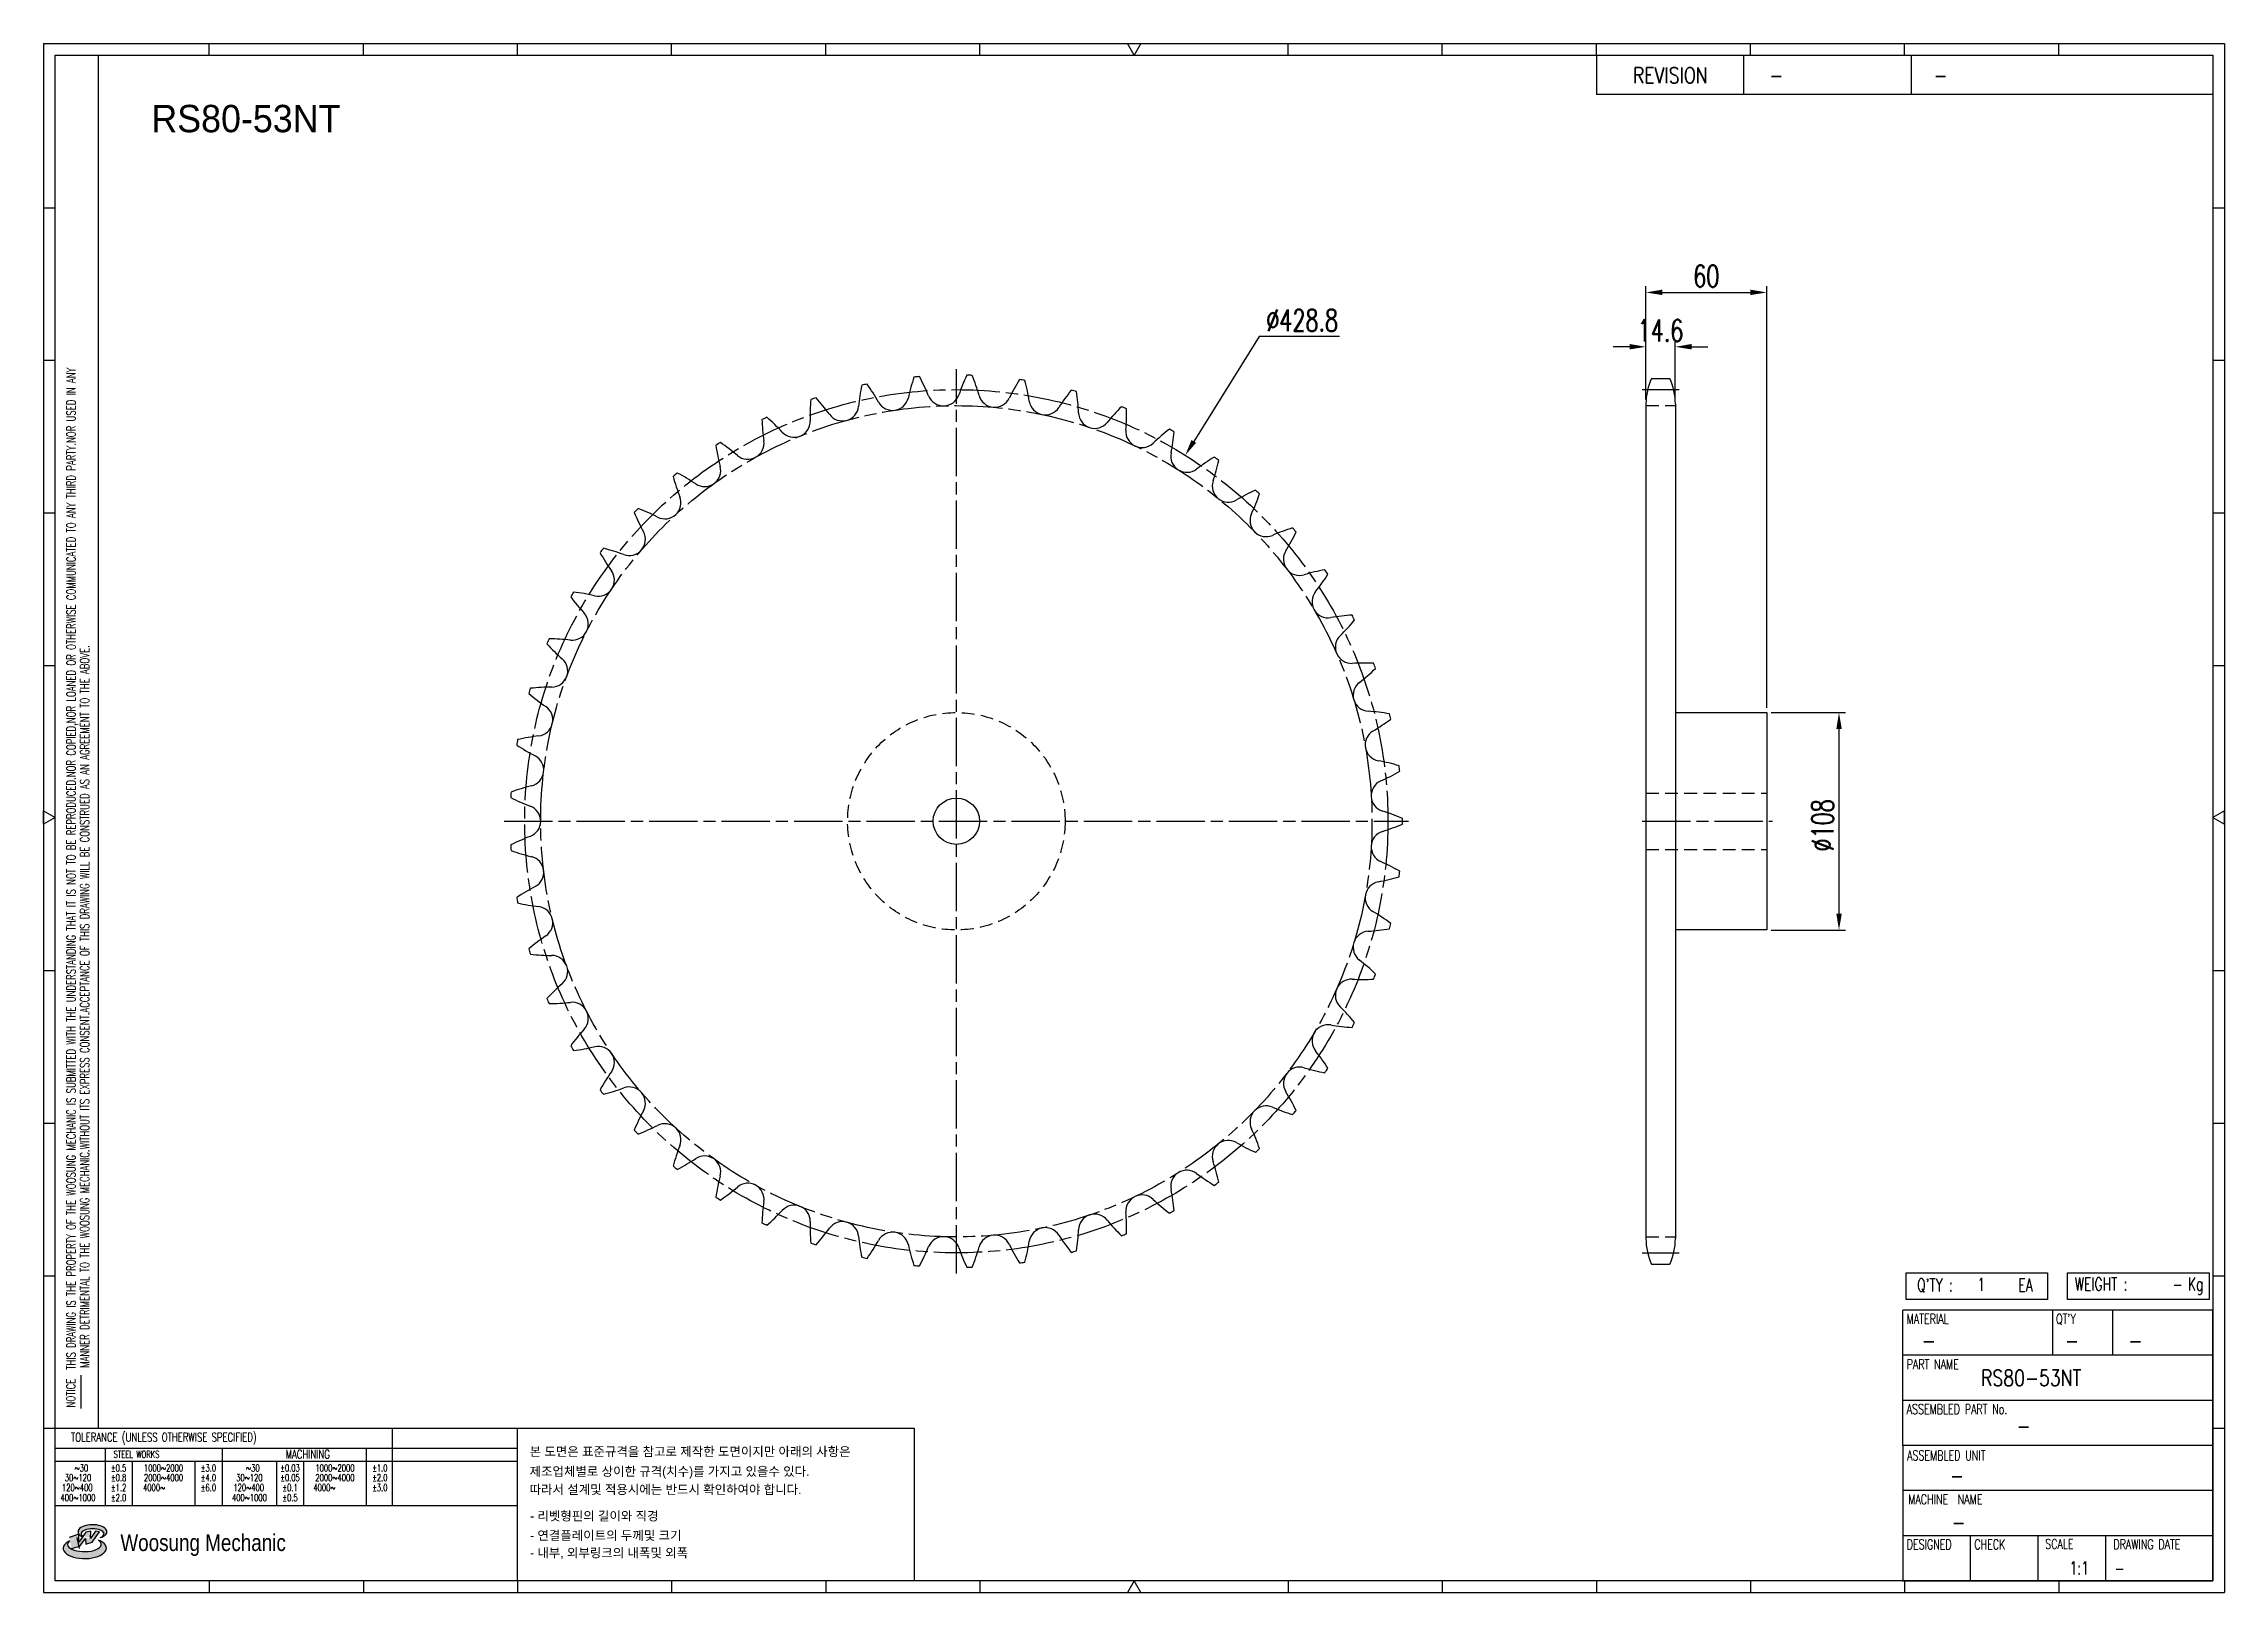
# Model space of a CAD drawing. Header units: millimetres. Extents: x 26814 to 27897, y 33 to 802.
import ezdxf
from ezdxf.enums import TextEntityAlignment as Align

# ---------------------------------------------------------------- set-up
doc = ezdxf.new("R2010")
doc.units = ezdxf.units.MM
for name, pattern in [('AM_ISO08W050', [18, 12, -1.5, 3, -1.5]), ('AM_ISO08W050x2', [9, 6, -0.75, 1.5, -0.75]), ('HIDDEN', [9.525, 6.35, -3.175])]:
    doc.linetypes.add(name, pattern=pattern)
doc.layers.get('Defpoints').update_dxf_attribs({"color": 80})
doc.layers.add('CL2', color=4, linetype='AM_ISO08W050', lineweight=25)
for name, color, linetype in [('HL', 2, 'HIDDEN'), ('LOGO', 7, 'Continuous'), ('S-DIM', 7, 'Continuous'), ('TITLE', 7, 'Continuous')]:
    doc.layers.add(name, color=color, linetype=linetype)
doc.styles.add('HAN', font='ROMANS.shx', dxfattribs={"width": 0.7, "bigfont": 'whgtxt.shx'})
doc.styles.add('HKD_ST2', font='romans.shx', dxfattribs={"width": 0.7, "height": 4, "bigfont": '@extfont2.shx'})
doc.styles.add('HSG', font='SIMPLEX.shx', dxfattribs={"width": 0.7, "bigfont": 'HSG.shx'})
doc.styles.add('MtXpl_', font='Gulim.ttf')
doc.styles.add('SLDTEXTSTYLE4', font='arial.ttf', dxfattribs={"width": 0.8})
doc.dimstyles.new('APP23', dxfattribs={"dimscale": 4.5, "dimtxt": 2.4, "dimasz": 1.8, "dimexe": 0.7, "dimexo": 0.5, "dimgap": 0.6, "dimtad": 1, "dimtoh": 1, "dimdec": 1, "dimrnd": 0.01, "dimzin": 9, "dimdsep": 46, "dimtxsty": 'HSG', "dimcen": 0, "dimclrd": 1, "dimclre": 1, "dimclrt": 256, "dimazin": 2, "dimtp": 1, "dimtm": 1, "dimtfac": 0.5, "dimtdec": 1, "dimtix": 1, "dimtofl": 0, "dimtmove": 0, "dimatfit": 3, "dimfxl": 0, "dimtvp": 1, "dimtolj": 2, "dimlwd": -1, "dimlwe": -1, "dimarcsym": 0})

# ---------------------------------------------------------------- blocks, each defined once
blk = doc.blocks.new('MASTER')
at = {"layer": 'LOGO'}
h = blk.add_hatch(color=10, dxfattribs=at)
h.paths.add_polyline_path([(1.544, 35.177), (1.554, 34.966), (1.779, 35.034), (2.054, 35.422), (1.908, 35.446), (1.728, 35.167), (1.741, 35.439), (1.547, 35.405), (1.292, 35.041), (1.295, 35.33), (0.943, 35.208), (1.03, 34.8), (1.336, 34.885)])
edge = h.paths.add_edge_path()
edge.add_ellipse((1.795, 35.421), major_axis=(-0.53, 0), ratio=0.487785, start_angle=122.36065, end_angle=403.39574)
edge.add_line((1.411, 35.244), (1.419, 35.261))
edge.add_ellipse((1.798, 35.344), major_axis=(-0.423, 0), ratio=0.444396, start_angle=131.58977, end_angle=386.19408, ccw=False)
edge = h.paths.add_edge_path()
edge.add_ellipse((1.512, 34.815), major_axis=(-0.793, 0), ratio=0.480113, start_angle=314.67633, end_angle=590.85213)
edge.add_ellipse((1.501, 34.958), major_axis=(-0.62, 0), ratio=0.43311, start_angle=331.7024, end_angle=574.42495, ccw=False)
at = {"color": 140}
for p, q in [((0, 90.118), (80.15, 90.118)), ((0, 90.118), (0, 33.191)), ((80.15, 90.118), (80.15, 33.191)), ((57.068, 89.693), (57.068, 88.246)), ((62.47, 89.693), (62.47, 88.246)), ((68.635, 89.693), (68.635, 88.246)), ((79.725, 88.246), (57.068, 88.246)), ((68.449, 43.961), (68.449, 44.936)), ((68.449, 44.936), (73.654, 44.936)), ((73.654, 44.936), (73.654, 43.961)), ((74.39, 43.961), (74.39, 44.936)), ((74.39, 44.936), (79.595, 44.936)), ((79.595, 44.936), (79.595, 43.961)), ((68.336, 38.59), (68.336, 43.563)), ((79.725, 43.563), (68.336, 43.563)), ((73.654, 43.961), (68.449, 43.961)), ((73.827, 43.563), (73.827, 41.905)), ((79.595, 43.961), (74.39, 43.961)), ((76.037, 43.563), (76.037, 41.905)), ((79.725, 38.59), (79.725, 43.563)), ((79.725, 41.905), (68.336, 41.905)), ((79.725, 40.248), (68.336, 40.248)), ((68.336, 38.59), (68.336, 33.616)), ((79.725, 38.59), (68.336, 38.59)), ((79.725, 33.616), (79.725, 38.59)), ((79.725, 36.932), (68.336, 36.932)), ((79.725, 35.274), (68.336, 35.274)), ((70.822, 33.616), (70.822, 35.274)), ((73.309, 33.616), (73.309, 35.274)), ((75.796, 33.616), (75.796, 35.274)), ((0, 33.191), (80.15, 33.191)), ((68.336, 33.616), (79.725, 33.616))]:
    blk.add_line(p, q, dxfattribs=at)
for p, q in [((6.089, 89.693), (6.089, 90.118)), ((11.753, 89.693), (11.753, 90.118)), ((17.418, 89.693), (17.418, 90.118)), ((23.082, 89.693), (23.082, 90.118)), ((28.746, 89.693), (28.746, 90.118)), ((34.411, 89.693), (34.411, 90.118)), ((45.739, 89.693), (45.739, 90.118)), ((51.404, 89.693), (51.404, 90.118)), ((57.068, 89.693), (57.068, 90.118)), ((62.732, 89.693), (62.732, 90.118)), ((68.397, 89.693), (68.397, 90.118)), ((74.061, 89.693), (74.061, 90.118)), ((0, 84.085), (0.425, 84.085)), ((79.725, 84.085), (80.15, 84.085)), ((0, 78.478), (0.425, 78.478)), ((79.725, 78.478), (80.15, 78.478)), ((0, 72.87), (0.425, 72.87)), ((79.725, 72.87), (80.15, 72.87)), ((0, 67.262), (0.425, 67.262)), ((79.725, 67.262), (80.15, 67.262)), ((0, 56.047), (0.425, 56.047)), ((79.725, 56.047), (80.15, 56.047)), ((0, 50.439), (0.425, 50.439)), ((79.725, 50.439), (80.15, 50.439)), ((0, 44.832), (0.425, 44.832)), ((79.725, 44.832), (80.15, 44.832)), ((1.377, 39.947), (1.377, 41.174)), ((0, 39.224), (0.425, 39.224)), ((79.725, 39.224), (80.15, 39.224)), ((6.089, 33.616), (6.089, 33.191)), ((11.753, 33.616), (11.753, 33.191)), ((17.418, 33.616), (17.418, 33.191)), ((23.082, 33.616), (23.082, 33.191)), ((28.746, 33.616), (28.746, 33.191)), ((34.411, 33.616), (34.411, 33.191)), ((45.739, 33.616), (45.739, 33.191)), ((51.404, 33.616), (51.404, 33.191)), ((57.068, 33.616), (57.068, 33.191)), ((62.732, 33.616), (62.732, 33.191)), ((68.397, 33.616), (68.397, 33.191)), ((74.061, 33.616), (74.061, 33.191))]:
    blk.add_line(p, q)
at = {"color": 2}
for p, q in [((2.017, 39.224), (2.017, 89.693)), ((0.425, 39.224), (17.418, 39.224)), ((0.425, 38.487), (17.418, 38.487)), ((2.257, 38.487), (2.257, 36.382)), ((6.557, 38.5), (6.557, 36.382)), ((11.857, 38.487), (11.857, 36.382)), ((12.816, 39.224), (12.816, 36.382)), ((17.418, 33.616), (17.418, 39.224)), ((0.425, 38.012), (17.418, 38.012)), ((3.257, 38.012), (3.257, 36.382)), ((5.557, 38.012), (5.557, 36.382)), ((8.557, 38.012), (8.557, 36.382)), ((9.557, 38.026), (9.557, 36.382)), ((0.425, 36.382), (17.418, 36.382))]:
    blk.add_line(p, q, dxfattribs=at)
for points in [[(40.075, 89.693), (39.83, 90.118), (40.32, 90.118)], [(0.425, 61.679), (0, 61.433), (0, 61.924)], [(79.725, 61.679), (80.15, 61.433), (80.15, 61.924)], [(40.075, 33.616), (39.83, 33.191), (40.32, 33.191)]]:
    blk.add_lwpolyline(points, close=True)
at = {"color": 140}
blk.add_lwpolyline([(0.425, 89.693), (79.725, 89.693), (79.725, 33.616), (0.425, 33.616)], close=True, dxfattribs=at)
at = {"layer": 'LOGO'}
for p, q in [((1.295, 35.33), (0.943, 35.208)), ((1.547, 35.405), (1.292, 35.041)), ((1.292, 35.041), (1.295, 35.33)), ((1.741, 35.439), (1.547, 35.405)), ((1.908, 35.446), (1.728, 35.167)), ((1.728, 35.167), (1.741, 35.439)), ((1.779, 35.034), (2.054, 35.422)), ((2.054, 35.422), (1.908, 35.446)), ((1.03, 34.8), (1.336, 34.885)), ((1.224, 35.208), (1.311, 34.8)), ((1.224, 35.208), (1.224, 35.208)), ((1.336, 34.885), (1.544, 35.177)), ((1.419, 35.261), (1.411, 35.244)), ((1.544, 35.177), (1.554, 34.966)), ((1.554, 34.966), (1.779, 35.034))]:
    blk.add_line(p, q, dxfattribs=at)
for centre, major_axis, ratio, start_param, end_param in [((1.795, 35.421), (-0.53, 0), 0.487785, 2.135596, 7.040584), ((1.798, 35.344), (-0.423, 0), 0.444396, 2.296675, 6.740358), ((1.512, 34.815), (-0.793, 0), 0.480113, 5.492138, 10.312315), ((1.501, 34.958), (-0.62, 0), 0.43311, 5.789299, 10.025607)]:
    blk.add_ellipse(centre, major_axis=major_axis, ratio=ratio, start_param=start_param, end_param=end_param, dxfattribs=at)
for s, height, style, width, p in [('REVISION', 0.5806, 'HAN', 0.8, (58.415, 88.664)), ('-', 0.581, 'HAN', 0.8, (63.426, 88.664)), ('-', 0.581, 'HAN', 0.8, (69.468, 88.664)), ("Q'TY : ", 0.4746, 'HKD_ST2', 0.7, (68.857, 44.253)), ('1', 0.475, 'HKD_ST2', 0.7, (71.071, 44.275)), ('EA', 0.4746, 'HKD_ST2', 0.7, (72.578, 44.253)), ('WEIGHT : ', 0.4746, 'HKD_ST2', 0.7, (74.65, 44.286)), ('Kg', 0.4746, 'HKD_ST2', 0.7, (78.807, 44.286)), ('-', 0.581, 'HAN', 0.8, (69.029, 42.157)), ('-', 0.581, 'HAN', 0.8, (74.289, 42.157)), ('-', 0.581, 'HAN', 0.8, (76.623, 42.157)), ('-', 0.581, 'HAN', 0.8, (72.515, 39.013)), ('-', 0.581, 'HAN', 0.8, (70.067, 37.189)), ('-', 0.581, 'HAN', 0.8, (70.126, 35.48)), ('1:1', 0.4746, 'HKD_ST2', 0.7, (74.458, 33.848)), ('-', 0.475, 'HKD_ST2', 0.7, (76.112, 33.837))]:
    blk.add_text(s, height=height, dxfattribs=dict(style=style, width=width)).set_placement(p)
at = {"color": 6, "style": 'HKD_ST2', "width": 0.7}
for s, p in [(' THIS DRAWING IS THE PROPERTY OF THE WOOSUNG MECHANIC IS SUBMITTED WITH THE UNDERSTANDING THAT IT IS NOT TO BE REPRODUCED.NOR COPIED,NOR LOANED OR OTHERWISE COMMUNICATED TO ANY THIRD PARTY.NOR USED IN ANY', (1.173, 41.217)), ('MANNER DETRIMENTAL TO THE WOOSUNG MECHANIC.WITHOUT ITS EXPRESS CONSENT.ACCEPTANCE OF THIS DRAWING WILL BE CONSTRUED AS AN AGREEMENT TO THE ABOVE.', (1.672, 41.447))]:
    blk.add_text(s, height=0.326266, rotation=90, dxfattribs=at).set_placement(p)
at = {"style": 'HKD_ST2', "width": 0.7}
blk.add_text('-', height=0.475, dxfattribs=at).set_placement((78.613, 44.286), align=Align.RIGHT)
at = {"color": 254, "style": 'HKD_ST2', "width": 0.7}
for s, height, p in [('MATERIAL', 0.3651, (68.474, 43.425)), ("QT'Y", 0.3651, (73.965, 43.425)), ('PART NAME', 0.3651, (68.474, 41.756)), ('ASSEMBLED PART No.', 0.36511, (68.474, 40.109)), ('ASSEMBLED UNIT', 0.36511, (68.49, 38.408)), ('MACHINE  NAME', 0.36511, (68.532, 36.794)), ('DESIGNED', 0.3651, (68.474, 35.136)), ('CHECK', 0.3651, (70.961, 35.136)), ('SCALE', 0.3651, (73.566, 35.153)), ('DRAWING DATE', 0.36511, (76.071, 35.141))]:
    blk.add_text(s, height=height, dxfattribs=at).set_placement(p, align=Align.TOP_LEFT)
at = {"style": 'HKD_ST2', "width": 0.7}
blk.add_text('NOTICE', height=0.3263, rotation=90, dxfattribs=at).set_placement((1.163, 39.988))
blk.add_text('TOLERANCE (UNLESS OTHERWISE SPECIFIED)', height=0.32627, dxfattribs=at).set_placement((4.417, 38.896), align=Align.MIDDLE_CENTER)
at = {"color": 4, "style": 'HKD_ST2', "width": 0.7}
for s, height, p in [('%%12630', 0.261, (1.389, 37.762)), ('1000%%1262000', 0.26101, (4.407, 37.762)), ('%%12630', 0.261, (7.689, 37.762)), ('1000%%1262000', 0.26101, (10.707, 37.762)), ('120%%126400', 0.26101, (1.237, 37.045)), ('30%%126120', 0.261, (1.263, 37.411)), ('4000%%126', 0.261, (4.061, 37.045)), ('2000%%1264000', 0.26101, (4.407, 37.411)), ('120%%126400', 0.26101, (7.537, 37.045)), ('30%%126120', 0.261, (7.563, 37.411)), ('4000%%126', 0.261, (10.321, 37.045)), ('2000%%1264000', 0.26101, (10.707, 37.411)), ('400%%1261000', 0.26101, (1.263, 36.67)), ('400%%1261000', 0.26101, (7.563, 36.67))]:
    blk.add_text(s, height=height, dxfattribs=at).set_placement(p, align=Align.MIDDLE_CENTER)
for s, height, p in [('%%P0.5', 0.261, (2.757, 37.762)), ('STEEL WORKS', 0.26101, (3.416, 38.268)), ('%%P3.0', 0.261, (6.057, 37.762)), ('%%P0.03', 0.261, (9.057, 37.762)), ('MACHINING', 0.3263, (9.707, 38.27)), ('%%P1.0', 0.261, (12.357, 37.762)), ('%%P0.8', 0.261, (2.757, 37.411)), ('%%P1.2', 0.261, (2.757, 37.045)), ('%%P4.0', 0.261, (6.057, 37.411)), ('%%P6.0', 0.261, (6.057, 37.045)), ('%%P0.05', 0.261, (9.057, 37.411)), ('%%P0.1', 0.261, (9.057, 37.045)), ('%%P2.0', 0.261, (12.357, 37.411)), ('%%P3.0', 0.261, (12.357, 37.045)), ('%%P2.0', 0.261, (2.757, 36.67)), ('%%P0.5', 0.261, (9.057, 36.67))]:
    blk.add_text(s, height=height, dxfattribs=at).set_placement(p, align=Align.MIDDLE)
at = {"color": 1, "style": 'SLDTEXTSTYLE4', "width": 0.8}
blk.add_text('Woosung Mechanic', height=0.61957, dxfattribs=at).set_placement((2.822, 34.711))
blk = doc.blocks.new('*D2')
at = {"layer": 'Defpoints', "color": 0, "transparency": 16777216}
for p in [(27624.6, 651.3), (27610, 622.9), (27624.6, 622.9)]:
    blk.add_point(p, dxfattribs=at)
at = {"layer": 'S-DIM', "color": 1, "transparency": 16777216}
for p, q in [((27601.9, 651.3), (27593.8, 651.3)), ((27610, 625.2), (27610, 654.5)), ((27624.6, 625.2), (27624.6, 654.5)), ((27632.7, 651.3), (27640.8, 651.3))]:
    blk.add_line(p, q, dxfattribs=at)
for points in [[(27601.9, 652.7), (27601.9, 650), (27610, 651.3)], [(27632.7, 652.7), (27632.7, 650), (27624.6, 651.3)]]:
    blk.add_solid(points, dxfattribs=at)
at = {"layer": 'S-DIM', "transparency": 16777216, "insert": (27617.3, 659.4), "char_height": 10.8, "attachment_point": 5, "style": 'HSG'}
blk.add_mtext('\\A2;14.6', dxfattribs=at)
blk = doc.blocks.new('*D3')
at = {"layer": 'Defpoints', "color": 0, "transparency": 16777216}
for p in [(27670, 678.3), (27610, 622.9), (27670, 469.6)]:
    blk.add_point(p, dxfattribs=at)
at = {"layer": 'S-DIM', "color": 1, "transparency": 16777216}
for p, q in [((27610, 625.2), (27610, 681.5)), ((27618.1, 678.3), (27661.9, 678.3)), ((27670, 471.9), (27670, 681.5))]:
    blk.add_line(p, q, dxfattribs=at)
for points in [[(27618.1, 679.7), (27618.1, 677), (27610, 678.3)], [(27661.9, 679.7), (27661.9, 677), (27670, 678.3)]]:
    blk.add_solid(points, dxfattribs=at)
at = {"layer": 'S-DIM', "transparency": 16777216, "insert": (27640, 686.4), "char_height": 10.8, "attachment_point": 5, "style": 'HSG'}
blk.add_mtext('\\A2;60', dxfattribs=at)
blk = doc.blocks.new('*D4')
at = {"layer": 'Defpoints', "color": 0, "transparency": 16777216}
for p in [(27381.2, 597.4), (27153.9, 233.9)]:
    blk.add_point(p, dxfattribs=at)
at = {"layer": 'S-DIM', "color": 1, "transparency": 16777216}
for p, q in [((27418, 656.4), (27385.5, 604.3)), ((27457.8, 656.4), (27418, 656.4))]:
    blk.add_line(p, q, dxfattribs=at)
blk.add_solid([(27384.3, 605), (27386.6, 603.6), (27381.2, 597.4)], dxfattribs=at)
at = {"layer": 'S-DIM', "transparency": 16777216, "insert": (27439.3, 664.5), "char_height": 10.8, "attachment_point": 5, "style": 'HSG'}
blk.add_mtext('\\A2;∅428.8', dxfattribs=at)
blk = doc.blocks.new('*D5')
at = {"layer": 'Defpoints', "color": 0, "transparency": 16777216}
for p in [(27670, 469.6), (27670, 361.6), (27705.9, 361.6)]:
    blk.add_point(p, dxfattribs=at)
at = {"layer": 'S-DIM', "color": 1, "transparency": 16777216}
for p, q in [((27672.3, 469.6), (27709.1, 469.6)), ((27705.9, 461.5), (27705.9, 369.7)), ((27672.3, 361.6), (27709.1, 361.6))]:
    blk.add_line(p, q, dxfattribs=at)
for points in [[(27704.6, 461.5), (27707.3, 461.5), (27705.9, 469.6)], [(27704.6, 369.7), (27707.3, 369.7), (27705.9, 361.6)]]:
    blk.add_solid(points, dxfattribs=at)
at = {"layer": 'S-DIM', "transparency": 16777216, "insert": (27697.8, 413.6), "char_height": 10.8, "attachment_point": 5, "rotation": 90, "style": 'HSG'}
blk.add_mtext('\\A2;%%c108', dxfattribs=at)

msp = doc.modelspace()

# ---------------------------------------------------------------- linework, layer by layer
for p, q in [((27612.84, 635.63), (27621.84, 635.63)), ((27610.04, 622.93), (27610.04, 208.35)), ((27624.64, 622.93), (27624.64, 208.35)), ((27624.64, 469.64), (27670.04, 469.64)), ((27670.04, 469.64), (27670.04, 361.64)), ((27670.04, 361.64), (27624.64, 361.64)), ((27612.84, 195.65), (27621.84, 195.65))]:
    msp.add_line(p, q)
at = {"color": 140}
msp.add_lwpolyline([(27049.58, 114.14), (27246.6, 114.14), (27246.6, 38.36), (27049.58, 38.36)], close=True, dxfattribs=at)
msp.add_circle((27267.52, 415.64), 11.5)
for centre, radius, start, end in [((27323.29, 611.57), 104.81, 168.63473, 174.43396), ((27267.52, 415.64), 221.62, 101.53349, 102.24009), ((27137.5, 572.47), 104.81, 29.33962, 35.13885), ((27346.07, 603.6), 104.81, 161.84228, 167.64151), ((27267.52, 415.64), 221.62, 94.74104, 95.44764), ((27156.96, 586.74), 104.81, 22.54717, 28.3464), ((27367.75, 592.99), 104.81, 155.04982, 160.84906), ((27267.52, 415.64), 221.62, 87.94858, 88.65519), ((27177.97, 598.62), 104.81, 15.75472, 21.55395), ((27388.02, 579.89), 104.81, 148.25737, 154.0566), ((27267.52, 415.64), 221.62, 81.15613, 81.86274), ((27200.24, 607.92), 104.81, 8.96226, 14.7615), ((27406.6, 564.49), 104.81, 141.46492, 147.26415), ((27267.52, 415.64), 221.62, 74.36368, 75.07028), ((27223.46, 614.53), 104.81, 2.16981, 7.96904), ((27640.24, 622.93), 30.2, 155.13196, 180), ((27594.44, 622.93), 30.2, 0, 24.86804), ((27299.72, 616.79), 104.81, 175.42718, 181.22642), ((27267.52, 415.64), 221.62, 108.32594, 109.03255), ((27119.87, 555.99), 104.81, 36.13208, 41.93131), ((27210.99, 622.52), 8.02, 216.13208, 354.43396), ((27235.86, 627.75), 8.02, 209.33962, 347.64151), ((27261.16, 630.01), 8.02, 202.54717, 340.84906), ((27286.56, 629.25), 8.02, 195.75472, 334.0566), ((27311.69, 625.5), 8.02, 188.96226, 327.26415), ((27336.2, 618.8), 8.02, 182.16981, 320.4717), ((27423.23, 546.99), 104.81, 134.67247, 140.4717), ((27267.52, 415.64), 221.62, 67.57123, 68.27783), ((27247.29, 618.35), 104.81, 355.37736, 1.17659), ((27267.52, 415.64), 221.62, 115.1184, 115.825), ((27275.7, 619.19), 104.81, 182.21964, 188.01887), ((27104.3, 537.54), 104.81, 42.92453, 48.72376), ((27186.92, 614.38), 8.02, 222.92453, 1.22642), ((27359.75, 609.25), 8.02, 175.37736, 313.67925), ((27437.67, 527.65), 104.81, 127.88001, 133.67925), ((27267.52, 415.64), 221.62, 60.77877, 61.48538), ((27271.41, 619.32), 104.81, 348.58491, 354.38414), ((27267.52, 415.64), 221.62, 121.91085, 122.61745), ((27251.57, 618.73), 104.81, 189.01209, 194.81132), ((27091.03, 517.38), 104.81, 49.71698, 55.51621), ((27163.98, 603.45), 8.02, 229.71698, 8.01887), ((27382, 596.99), 8.02, 168.58491, 306.88679), ((27449.73, 506.74), 104.81, 121.08756, 126.88679), ((27267.52, 415.64), 221.62, 53.98632, 54.69292), ((27267.52, 415.64), 221.62, 128.7033, 129.40991), ((27227.67, 615.42), 104.81, 195.80454, 201.60377), ((27080.24, 495.79), 104.81, 56.50943, 62.30867), ((27142.49, 589.89), 8.02, 236.50943, 14.81132), ((27295.47, 617.43), 104.81, 341.79245, 347.59168), ((27122.76, 573.88), 8.02, 243.30189, 21.60377), ((27402.65, 582.17), 8.02, 161.79245, 300.09434), ((27459.22, 484.55), 104.81, 114.29511, 120.09434), ((27319.14, 612.7), 104.81, 335, 340.79923), ((27267.52, 415.64), 221.62, 47.19387, 47.90047), ((27267.52, 415.64), 221.62, 135.49575, 136.20236), ((27204.32, 609.3), 104.81, 202.59699, 208.39623), ((27072.07, 473.08), 104.81, 63.30189, 69.10112), ((27421.4, 565.02), 8.02, 155, 293.30189), ((27105.06, 555.64), 8.02, 250.09434, 28.39623), ((27466.03, 461.4), 104.81, 107.50265, 113.30189), ((27342.08, 605.22), 104.81, 328.20755, 334.00678), ((27267.52, 415.64), 221.62, 40.40141, 41.10802), ((27267.52, 415.64), 221.62, 142.28821, 142.99481), ((27181.86, 600.47), 104.81, 209.38945, 215.18868), ((27066.65, 449.56), 104.81, 70.09434, 75.89357), ((27437.98, 545.77), 8.02, 148.20755, 286.50943), ((27089.65, 535.45), 8.02, 256.88679, 35.18868), ((27470.05, 437.6), 104.81, 100.7102, 106.50943), ((27363.98, 595.07), 104.81, 321.41509, 327.21433), ((27267.52, 415.64), 221.62, 33.60896, 34.31557), ((27267.52, 415.64), 221.62, 149.08066, 149.78726), ((27160.6, 589.04), 104.81, 216.1819, 221.98113), ((27064.05, 425.56), 104.81, 76.88679, 82.68602), ((27452.18, 524.7), 8.02, 141.41509, 279.71698), ((27076.72, 513.57), 8.02, 263.67925, 41.98113), ((27471.22, 413.49), 104.81, 93.91775, 99.71698), ((27384.53, 582.4), 104.81, 314.62264, 320.42187), ((27267.52, 415.64), 221.62, 26.81651, 27.52311), ((27267.52, 415.64), 221.62, 155.87311, 156.57972), ((27140.84, 575.17), 104.81, 222.97435, 228.77358), ((27064.3, 401.43), 104.81, 83.67925, 89.47848), ((27463.78, 502.09), 8.02, 134.62264, 272.92453), ((27066.48, 490.32), 8.02, 270.4717, 48.77358), ((27469.54, 389.41), 104.81, 87.1253, 92.92453), ((27403.43, 567.39), 104.81, 307.83019, 313.62942), ((27267.52, 415.64), 221.62, 20.02406, 20.73066), ((27267.52, 415.64), 221.62, 162.66557, 163.37217), ((27122.86, 559.07), 104.81, 229.76681, 235.56604), ((27067.41, 377.49), 104.81, 90.4717, 96.27093), ((27472.63, 478.27), 8.02, 127.83019, 266.13208), ((27059.06, 466.01), 8.02, 277.26415, 55.56604), ((27465.02, 365.7), 104.81, 80.33284, 86.13208), ((27420.42, 550.25), 104.81, 301.03774, 306.83697), ((27267.52, 415.64), 221.62, 13.2316, 13.93821), ((27267.52, 415.64), 221.62, 169.45802, 170.16462), ((27073.33, 354.09), 104.81, 97.26415, 103.06338), ((27478.6, 453.58), 8.02, 121.03774, 259.33962), ((27106.91, 540.96), 104.81, 236.55926, 242.35849), ((27054.57, 441), 8.02, 284.0566, 62.35849), ((27457.73, 342.7), 104.81, 73.54039, 79.33962), ((27481.6, 428.34), 8.02, 114.24528, 252.54717), ((27435.27, 531.22), 104.81, 294.24528, 300.04452), ((27267.52, 415.64), 221.62, 6.43915, 7.14575), ((27267.52, 415.64), 221.62, 176.25047, 176.95708), ((27093.22, 521.08), 104.81, 243.35171, 249.15094), ((27081.97, 331.56), 104.81, 104.0566, 109.85584), ((27053.06, 415.64), 8.02, 290.84906, 69.15094), ((27447.76, 320.71), 104.81, 66.74794, 72.54717), ((27447.76, 510.57), 104.81, 287.45283, 293.25206), ((27267.52, 415.64), 221.62, 359.6467, 0.3533), ((27093.22, 310.2), 104.81, 110.84906, 116.64829), ((27267.52, 415.64), 221.62, 183.04292, 183.74953), ((27081.97, 499.72), 104.81, 250.14416, 255.9434), ((27481.6, 402.94), 8.02, 107.45283, 245.75472), ((27054.57, 390.28), 8.02, 297.64151, 75.9434), ((27435.27, 300.06), 104.81, 59.95548, 65.75472), ((27267.52, 415.64), 221.62, 352.85425, 353.56085), ((27106.91, 290.33), 104.81, 117.64151, 123.44074), ((27478.6, 377.7), 8.02, 100.66038, 238.96226), ((27457.73, 488.58), 104.81, 280.66038, 286.45961), ((27267.52, 415.64), 221.62, 189.83538, 190.54198), ((27073.33, 477.19), 104.81, 256.93662, 262.73585), ((27059.06, 365.27), 8.02, 304.43396, 82.73585), ((27420.42, 281.03), 104.81, 53.16303, 58.96226), ((27122.86, 272.21), 104.81, 124.43396, 130.23319), ((27472.63, 353.01), 8.02, 93.86792, 232.16981), ((27465.02, 465.58), 104.81, 273.86792, 279.66716), ((27267.52, 415.64), 221.62, 346.06179, 346.7684), ((27267.52, 415.64), 221.62, 196.62783, 197.33443), ((27067.41, 453.79), 104.81, 263.72907, 269.5283), ((27066.48, 340.97), 8.02, 311.22642, 89.5283), ((27403.43, 263.89), 104.81, 46.37058, 52.16981), ((27463.78, 329.19), 8.02, 87.07547, 225.37736), ((27469.54, 441.87), 104.81, 267.07547, 272.8747), ((27267.52, 415.64), 221.62, 339.26934, 339.97594), ((27140.84, 256.11), 104.81, 131.22642, 137.02565), ((27267.52, 415.64), 221.62, 203.42028, 204.12689), ((27064.3, 429.85), 104.81, 270.52152, 276.32075), ((27076.72, 317.71), 8.02, 318.01887, 96.32075), ((27452.18, 306.58), 8.02, 80.28302, 218.58491), ((27471.22, 417.79), 104.81, 260.28302, 266.08225), ((27384.53, 248.88), 104.81, 39.57813, 45.37736), ((27267.52, 415.64), 221.62, 332.47689, 333.18349), ((27160.6, 242.24), 104.81, 138.01887, 143.8181), ((27267.52, 415.64), 221.62, 210.21274, 210.91934), ((27064.05, 405.72), 104.81, 277.31398, 283.11321), ((27089.65, 295.83), 8.02, 324.81132, 103.11321), ((27437.98, 285.51), 8.02, 73.49057, 211.79245), ((27470.05, 393.68), 104.81, 253.49057, 259.2898), ((27363.98, 236.21), 104.81, 32.78567, 38.58491), ((27267.52, 415.64), 221.62, 325.68443, 326.39104), ((27181.86, 230.81), 104.81, 144.81132, 150.61055), ((27267.52, 415.64), 221.62, 217.00519, 217.71179), ((27066.65, 381.72), 104.81, 284.10643, 289.90566), ((27105.06, 275.64), 8.02, 331.60377, 109.90566), ((27204.32, 221.98), 104.81, 151.60377, 157.40301), ((27421.4, 266.26), 8.02, 66.69811, 205), ((27466.03, 369.88), 104.81, 246.69811, 252.49735), ((27342.08, 226.06), 104.81, 25.99322, 31.79245), ((27267.52, 415.64), 221.62, 318.89198, 319.59859), ((27267.52, 415.64), 221.62, 223.79764, 224.50425), ((27072.07, 358.2), 104.81, 290.89888, 296.69811), ((27122.76, 257.4), 8.02, 338.39623, 116.69811), ((27319.14, 218.58), 104.81, 19.20077, 25), ((27227.67, 215.86), 104.81, 158.39623, 164.19546), ((27142.49, 241.39), 8.02, 345.18868, 123.49057), ((27402.65, 249.11), 8.02, 59.90566, 198.20755), ((27459.22, 346.73), 104.81, 239.90566, 245.70489), ((27267.52, 415.64), 221.62, 312.09953, 312.80613), ((27267.52, 415.64), 221.62, 230.59009, 231.2967), ((27080.24, 335.49), 104.81, 297.69133, 303.49057), ((27251.57, 212.55), 104.81, 165.18868, 170.98791), ((27382, 234.29), 8.02, 53.11321, 191.41509), ((27449.73, 324.54), 104.81, 233.11321, 238.91244), ((27295.47, 213.85), 104.81, 12.40832, 18.20755), ((27267.52, 415.64), 221.62, 237.38255, 238.08915), ((27091.03, 313.9), 104.81, 304.48379, 310.28302), ((27163.98, 227.83), 8.02, 351.98113, 130.28302), ((27359.75, 222.03), 8.02, 46.32075, 184.62264), ((27437.67, 303.63), 104.81, 226.32075, 232.11999), ((27271.41, 211.96), 104.81, 5.61586, 11.41509), ((27267.52, 415.64), 221.62, 305.30708, 306.01368), ((27275.7, 212.09), 104.81, 171.98113, 177.78036), ((27104.3, 293.74), 104.81, 311.27624, 317.07547), ((27186.92, 216.9), 8.02, 358.77358, 137.07547), ((27299.72, 214.49), 104.81, 178.77358, 184.57282), ((27210.99, 208.77), 8.02, 5.56604, 143.86792), ((27336.2, 212.48), 8.02, 39.5283, 177.83019), ((27423.23, 284.29), 104.81, 219.5283, 225.32753), ((27247.29, 212.93), 104.81, 358.82341, 4.62264), ((27267.52, 415.64), 221.62, 298.51462, 299.22123), ((27267.52, 415.64), 221.62, 244.175, 244.8816), ((27267.52, 415.64), 221.62, 250.96745, 251.67406), ((27119.87, 275.29), 104.81, 318.06869, 323.86792), ((27323.29, 219.71), 104.81, 185.56604, 191.36527), ((27137.5, 258.82), 104.81, 324.86115, 330.66038), ((27235.86, 203.53), 8.02, 12.35849, 150.66038), ((27261.16, 201.28), 8.02, 19.15094, 157.45283), ((27286.56, 202.03), 8.02, 25.9434, 164.24528), ((27200.24, 223.36), 104.81, 345.2385, 351.03774), ((27311.69, 205.78), 8.02, 32.73585, 171.03774), ((27406.6, 266.79), 104.81, 212.73585, 218.53508), ((27223.46, 216.75), 104.81, 352.03096, 357.83019), ((27267.52, 415.64), 221.62, 291.72217, 292.42877), ((27640.24, 208.35), 30.2, 180, 204.86804), ((27594.44, 208.35), 30.2, 335.13196, 0), ((27267.52, 415.64), 221.62, 257.75991, 258.46651), ((27346.07, 227.68), 104.81, 192.35849, 198.15772), ((27267.52, 415.64), 221.62, 264.55236, 265.25896), ((27156.96, 244.54), 104.81, 331.6536, 337.45283), ((27367.75, 238.29), 104.81, 199.15094, 204.95018), ((27177.97, 232.66), 104.81, 338.44605, 344.24528), ((27388.02, 251.39), 104.81, 205.9434, 211.74263), ((27267.52, 415.64), 221.62, 278.13726, 278.84387), ((27267.52, 415.64), 221.62, 284.92972, 285.63632), ((27267.52, 415.64), 221.62, 271.34481, 272.05142)]:
    msp.add_arc(centre, radius, start, end)
at = {"layer": 'CL2', "linetype": 'AM_ISO08W050x2', "ltscale": 4}
for p, q in [((27267.52, 191.02), (27267.52, 640.26)), ((27608.1, 630.02), (27626.58, 630.02)), ((27042.9, 415.64), (27492.14, 415.64)), ((27608.1, 415.64), (27672.85, 415.64)), ((27608.1, 201.26), (27626.58, 201.26))]:
    msp.add_line(p, q, dxfattribs=at)
for radius in [214.38, 206.44]:
    msp.add_circle((27267.52, 415.64), radius, dxfattribs=at)
at = {"layer": 'HL', "linetype": 'HIDDEN'}
for p, q in [((27610.04, 622.08), (27624.64, 622.08)), ((27610.04, 429.64), (27670.04, 429.64)), ((27610.04, 401.64), (27670.04, 401.64)), ((27610.04, 209.2), (27624.64, 209.2))]:
    msp.add_line(p, q, dxfattribs=at)
msp.add_circle((27267.52, 415.64), 54, dxfattribs=at)

# ---------------------------------------------------------------- block references
at = {"color": 140, "xscale": 13.51370482202233, "yscale": 13.51370482202233, "zscale": 13.51370482202233}
msp.add_blockref('MASTER', (26814.2, -415.92), dxfattribs=at)

# ---------------------------------------------------------------- texts
at = {"style": 'HAN', "width": 0.8}
msp.add_text('RS80-53NT', height=7.846, dxfattribs=at).set_placement((27776.47, 135.24))
at = {"color": 140, "style": 'MtXpl_'}
for s, p in [('본 도면은 표준규격을 참고로 제작한 도면이지만 아래의 사항은', (27055.57, 100.33)), ('제조업체별로 상이한 규격(치수)를 가지고 있을수 있다.', (27055.57, 90.47)), ('따라서 설계및 적용시에는 반드시 확인하여야 합니다.', (27055.57, 81.48)), ('- 리벳형핀의 길이와 직경', (27055.82, 68.32)), ('- 연결플레이트의 두께및 크기', (27055.82, 58.67)), ('- 내부, 외부링크의 내폭및 외폭', (27055.82, 50.02))]:
    msp.add_text(s, height=4.5331, dxfattribs=at).set_placement(p)
at = {"layer": 'TITLE', "color": 254, "style": 'MtXpl_'}
msp.add_text('RS80-53NT', height=13.599, dxfattribs=at).set_placement((26867.71, 757.88))

# ---------------------------------------------------------------- dimensions: what is measured, and where the dimension line sits
at = {"layer": 'S-DIM'}
dim = msp.add_linear_dim(base=(27670.04, 678.33), p1=(27610.04, 622.93), p2=(27670.04, 469.64), dimstyle='APP23', dxfattribs=at)
dim.commit()
dim.dimension.update_dxf_attribs({"geometry": '*D3', "text_midpoint": (27640.04, 686.43)})
dim = msp.add_diameter_dim_2p(p1=(27153.88, 233.86), p2=(27381.16, 597.42), dimstyle='APP23', dxfattribs=at)
dim.commit()
dim.dimension.update_dxf_attribs({"geometry": '*D4', "text_midpoint": (27439.27, 656.4), "dimtype": 131})
dim = msp.add_linear_dim(base=(27624.64, 651.33), p1=(27610.04, 622.93), p2=(27624.64, 622.93), dimstyle='APP23', dxfattribs=at)
dim.commit()
dim.dimension.update_dxf_attribs({"geometry": '*D2', "text_midpoint": (27617.34, 651.33), "dimtype": 128})
dim = msp.add_linear_dim(base=(27705.91, 361.64), p1=(27670.04, 469.64), p2=(27670.04, 361.64), angle=90, text='%%c<>', dimstyle='APP23', dxfattribs=at)
dim.commit()
dim.dimension.update_dxf_attribs({"geometry": '*D5', "text_midpoint": (27705.91, 413.6), "dimtype": 128})

doc.saveas('drawing.dxf')
